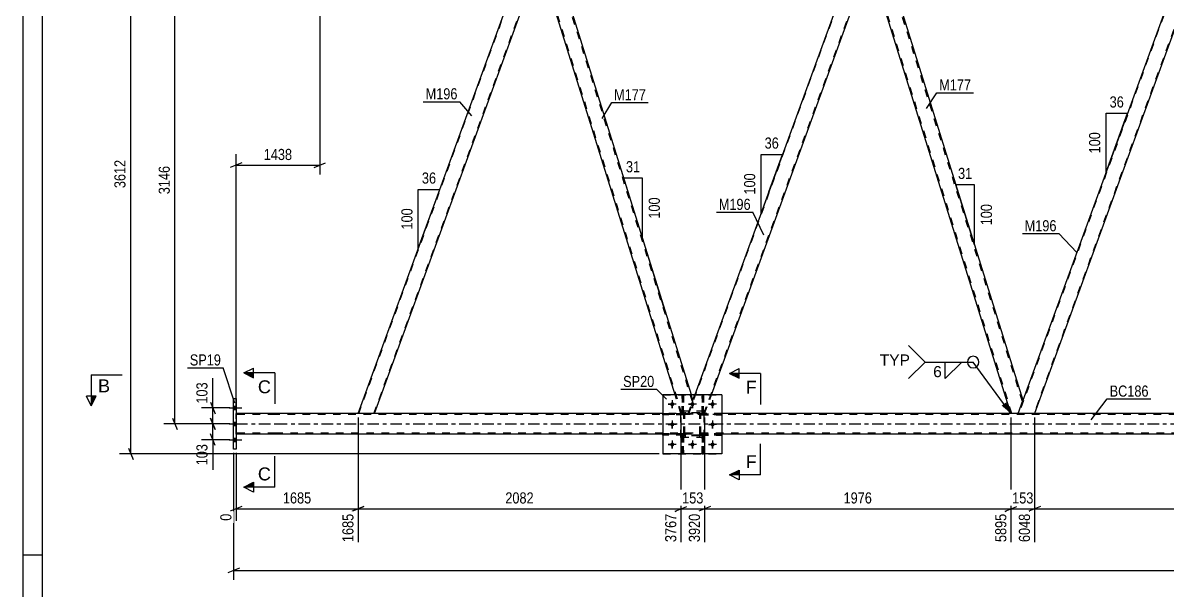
# Model space of a CAD drawing. Header units: millimetres. Extents: x 0 to 841, y 0 to 594.
# Drawn here: x 0 to 295.2, y 289 to 435.4 of the extents above; entities that cross this region are included whole.
import ezdxf

# ---------------------------------------------------------------- set-up
doc = ezdxf.new("R2010")
doc.units = ezdxf.units.MM
doc.linetypes.add('DXK_LINE_DOT2', pattern=[3.9198, 1.9599, -1.9599])
doc.linetypes.add('DXK_LINE_DOT3', pattern=[5.9187, 2.979, -0.9799, 0.9799, -0.9799])
doc.styles.add('Arial', font='ARIAL.TTF', dxfattribs={"height": 0.2})
doc.styles.add('Arial Narrow', font='ARIALN.TTF', dxfattribs={"height": 0.2})

# ---------------------------------------------------------------- blocks, each defined once
blk = doc.blocks.new('Unknown-814521776-1135')
at = {"color": 5, "linetype": 'Continuous'}
for p, q in [((0, 594), (0, 0)), ((5, 589), (5, 5)), ((5, 298), (0, 298))]:
    blk.add_line(p, q, dxfattribs=at)
blk = doc.blocks.new('Part-814521776-3716 - 3269')
at = {"color": 7, "linetype": 'DXK_LINE_DOT2'}
for p, q in [((175.72, 335.2), (169.72, 335.2)), ((169.72, 328.4), (169.72, 335.2)), ((175.72, 328.4), (175.72, 335.2)), ((175.72, 328.4), (169.72, 328.4))]:
    blk.add_line(p, q, dxfattribs=at)
blk = doc.blocks.new('Part-814521776-3617 - 3269')
at = {"color": 7, "linetype": 'DXK_LINE_DOT2'}
for p, q in [((175.28, 324.2), (175.28, 329.04)), ((175.28, 329.04), (175.6, 329.04)), ((175.28, 328.44), (175.6, 328.44)), ((175.6, 329.04), (175.6, 324.2)), ((175.6, 324.2), (175.28, 324.2))]:
    blk.add_line(p, q, dxfattribs=at)
blk = doc.blocks.new('Part-814521776-3756 - 3269')
at = {"color": 2, "linetype": 'Continuous'}
for p, q in [((86.47, 334.58), (130.59, 455.8)), ((130.59, 455.8), (134.85, 455.8)), ((90.73, 334.58), (133.32, 451.6))]:
    blk.add_line(p, q, dxfattribs=at)
at = {"color": 7, "linetype": 'DXK_LINE_DOT2'}
for p, q in [((86.64, 334.58), (130.76, 455.8)), ((90.56, 334.58), (134.68, 455.8)), ((133.32, 451.6), (134.85, 455.8)), ((90.73, 334.58), (86.47, 334.58))]:
    blk.add_line(p, q, dxfattribs=at)
blk = doc.blocks.new('Part-814521776-3605 - 3269')
at = {"color": 7, "linetype": 'DXK_LINE_DOT2'}
for p, q in [((170.52, 329.36), (165.12, 329.36)), ((165.12, 329.36), (165.12, 329.04)), ((170.52, 329.04), (165.12, 329.04)), ((169.92, 329.04), (169.92, 329.36)), ((170.52, 329.04), (170.52, 329.36))]:
    blk.add_line(p, q, dxfattribs=at)
blk = doc.blocks.new('Bolt-814521776-3509 - 3269')
at = {"color": 1, "linetype": 'Continuous'}
for p, q in [((166.48, 337), (167.18, 337)), ((167.52, 338.04), (167.52, 337.35)), ((167.52, 335.96), (167.52, 336.65)), ((168.56, 337), (167.87, 337)), ((171.68, 337), (172.38, 337)), ((172.72, 338.04), (172.72, 337.35)), ((172.72, 335.96), (172.72, 336.65)), ((173.76, 337), (173.07, 337)), ((176.88, 337), (177.58, 337)), ((177.92, 338.04), (177.92, 337.35)), ((177.92, 335.96), (177.92, 336.65)), ((178.96, 337), (178.27, 337)), ((166.48, 331.8), (167.18, 331.8)), ((167.52, 332.84), (167.52, 332.15)), ((167.52, 330.76), (167.52, 331.45)), ((168.56, 331.8), (167.87, 331.8)), ((176.88, 331.8), (177.58, 331.8)), ((177.92, 332.84), (177.92, 332.15)), ((177.92, 330.76), (177.92, 331.45)), ((178.96, 331.8), (178.27, 331.8)), ((166.48, 326.6), (167.18, 326.6)), ((167.52, 327.64), (167.52, 326.95)), ((167.52, 325.56), (167.52, 326.25)), ((168.56, 326.6), (167.87, 326.6)), ((171.68, 326.6), (172.38, 326.6)), ((172.72, 327.64), (172.72, 326.95)), ((172.72, 325.56), (172.72, 326.25)), ((173.76, 326.6), (173.07, 326.6)), ((176.88, 326.6), (177.58, 326.6)), ((177.92, 327.64), (177.92, 326.95)), ((177.92, 325.56), (177.92, 326.25)), ((178.96, 326.6), (178.27, 326.6))]:
    blk.add_line(p, q, dxfattribs=at)
blk = doc.blocks.new('Bolt-814521776-3510 - 3269')
at = {"linetype": 'Continuous'}
for points in [[(168.04, 337, -1), (167, 337, -1)], [(173.24, 337, -1), (172.2, 337, -1)], [(178.44, 337, -1), (177.4, 337, -1)], [(168.04, 331.8, -1), (167, 331.8, -1)], [(178.44, 331.8, -1), (177.4, 331.8, -1)], [(168.04, 326.6, -1), (167, 326.6, -1)], [(173.24, 326.6, -1), (172.2, 326.6, -1)], [(178.44, 326.6, -1), (177.4, 326.6, -1)]]:
    blk.add_hatch(color=1, dxfattribs=at).paths.add_polyline_path(points)
at = {"color": 1, "linetype": 'Continuous'}
for p, q in [((168.56, 337), (166.48, 337)), ((167.52, 338.04), (167.52, 335.96)), ((173.76, 337), (171.68, 337)), ((172.72, 338.04), (172.72, 335.96)), ((178.96, 337), (176.88, 337)), ((177.92, 338.04), (177.92, 335.96)), ((168.56, 331.8), (166.48, 331.8)), ((167.52, 332.84), (167.52, 330.76)), ((178.96, 331.8), (176.88, 331.8)), ((177.92, 332.84), (177.92, 330.76)), ((168.56, 326.6), (166.48, 326.6)), ((167.52, 327.64), (167.52, 325.56)), ((173.76, 326.6), (171.68, 326.6)), ((172.72, 327.64), (172.72, 325.56)), ((178.96, 326.6), (176.88, 326.6)), ((177.92, 327.64), (177.92, 325.56))]:
    blk.add_line(p, q, dxfattribs=at)
blk = doc.blocks.new('Part-814521776-3515 - 3269')
at = {"color": 7, "linetype": 'DXK_LINE_DOT2'}
for p, q in [((170.52, 329.36), (165.12, 329.36)), ((165.12, 329.04), (165.12, 329.36)), ((170.52, 329.04), (165.12, 329.04)), ((169.92, 329.04), (169.92, 329.36)), ((170.52, 329.36), (170.52, 329.04))]:
    blk.add_line(p, q, dxfattribs=at)
blk = doc.blocks.new('Part-814521776-3597 - 3269')
at = {"color": 7, "linetype": 'DXK_LINE_DOT2'}
for p, q in [((175.28, 334.56), (175.28, 339.4)), ((175.28, 339.4), (175.6, 339.4)), ((175.6, 339.4), (175.6, 334.56)), ((175.28, 335.16), (175.6, 335.16)), ((175.6, 334.56), (175.28, 334.56))]:
    blk.add_line(p, q, dxfattribs=at)
blk = doc.blocks.new('Part-814521776-3516 - 3269')
at = {"color": 7, "linetype": 'DXK_LINE_DOT2'}
for p, q in [((170.52, 334.56), (165.12, 334.56)), ((165.12, 334.24), (165.12, 334.56)), ((170.52, 334.24), (165.12, 334.24)), ((169.92, 334.24), (169.92, 334.56)), ((170.52, 334.56), (170.52, 334.24))]:
    blk.add_line(p, q, dxfattribs=at)
blk = doc.blocks.new('Part-814521776-3517 - 3269')
at = {"color": 7, "linetype": 'DXK_LINE_DOT2'}
for p, q in [((174.92, 329.04), (174.92, 329.36)), ((174.92, 329.36), (180.32, 329.36)), ((180.32, 329.04), (174.92, 329.04)), ((175.52, 329.04), (175.52, 329.36)), ((180.32, 329.36), (180.32, 329.04))]:
    blk.add_line(p, q, dxfattribs=at)
blk = doc.blocks.new('Part-814521776-3707 - 3269')
at = {"color": 7, "linetype": 'DXK_LINE_DOT2'}
for p, q in [((175.6, 329.04), (175.28, 329.04)), ((175.28, 329.04), (175.28, 324.2)), ((175.28, 328.44), (175.6, 328.44)), ((175.6, 324.2), (175.6, 329.04)), ((175.28, 324.2), (175.6, 324.2))]:
    blk.add_line(p, q, dxfattribs=at)
blk = doc.blocks.new('Part-814521776-3528 - 3269')
at = {"color": 7, "linetype": 'DXK_LINE_DOT2'}
for p, q in [((174.92, 334.24), (174.92, 334.56)), ((174.92, 334.56), (180.32, 334.56)), ((180.32, 334.24), (174.92, 334.24)), ((175.52, 334.24), (175.52, 334.56)), ((180.32, 334.56), (180.32, 334.24))]:
    blk.add_line(p, q, dxfattribs=at)
blk = doc.blocks.new('Part-814521776-3529 - 3269')
at = {"color": 7, "linetype": 'DXK_LINE_DOT2'}
for p, q in [((175.72, 335.2), (169.72, 335.2)), ((169.72, 328.4), (169.72, 335.2)), ((175.72, 328.4), (175.72, 335.2)), ((175.72, 328.4), (169.72, 328.4))]:
    blk.add_line(p, q, dxfattribs=at)
blk = doc.blocks.new('Part-814521776-3530 - 3269')
at = {"color": 7, "linetype": 'DXK_LINE_DOT2'}
for p, q in [((170.52, 334.32), (170.56, 334.5)), ((170.56, 334.5), (170.52, 334.32)), ((170.52, 329.28), (170.52, 334.32)), ((170.76, 334.32), (170.78, 334.41)), ((170.76, 329.28), (170.76, 334.32)), ((170.78, 334.41), (170.83, 334.49)), ((170.82, 334.76), (171, 334.8)), ((171, 334.8), (170.82, 334.76)), ((170.83, 334.49), (170.91, 334.54)), ((170.91, 334.54), (171, 334.56)), ((174.44, 334.8), (171, 334.8)), ((171, 334.56), (174.44, 334.56)), ((174.44, 334.8), (174.63, 334.76)), ((174.63, 334.76), (174.44, 334.8)), ((174.44, 334.56), (174.54, 334.54)), ((174.54, 334.54), (174.61, 334.49)), ((174.61, 334.49), (174.67, 334.41)), ((174.67, 334.41), (174.68, 334.32)), ((174.68, 329.28), (174.68, 334.32)), ((174.89, 334.5), (174.92, 334.32)), ((174.92, 334.32), (174.89, 334.5)), ((174.92, 329.28), (174.92, 334.32)), ((170.56, 329.1), (170.52, 329.28)), ((170.52, 329.28), (170.56, 329.1)), ((170.78, 329.19), (170.76, 329.28)), ((170.83, 329.11), (170.78, 329.19)), ((171, 328.8), (170.82, 328.84)), ((170.82, 328.84), (171, 328.8)), ((170.91, 329.06), (170.83, 329.11)), ((171, 329.04), (170.91, 329.06)), ((174.44, 329.04), (171, 329.04)), ((174.44, 328.8), (171, 328.8)), ((174.54, 329.06), (174.44, 329.04)), ((174.63, 328.84), (174.44, 328.8)), ((174.44, 328.8), (174.63, 328.84)), ((174.61, 329.11), (174.54, 329.06)), ((174.67, 329.19), (174.61, 329.11)), ((174.68, 329.28), (174.67, 329.19)), ((174.92, 329.28), (174.89, 329.1)), ((174.89, 329.1), (174.92, 329.28))]:
    blk.add_line(p, q, dxfattribs=at)
at = {"color": 7, "linetype": 'DXK_LINE_DOT3'}
blk.add_line((172.72, 331.8), (172.72, 331.8), dxfattribs=at)
at = {"color": 7, "linetype": 'DXK_LINE_DOT2'}
for centre, start, end in [((171, 334.32), 112.5, 157.5), ((171, 334.32), 112.5, 157.5), ((174.44, 334.32), 22.5, 67.5), ((174.44, 334.32), 22.5, 67.5), ((171, 329.28), 202.5, 247.5), ((171, 329.28), 202.5, 247.5), ((174.44, 329.28), 292.5, 337.5), ((174.44, 329.28), 292.5, 337.5)]:
    blk.add_arc(centre, 0.48, start, end, dxfattribs=at)
blk = doc.blocks.new('Part-814521776-3547 - 3269')
at = {"color": 2, "linetype": 'Continuous'}
for p, q in [((54.35, 338.44), (54.99, 338.44)), ((54.35, 325.44), (54.35, 338.44)), ((54.99, 338.44), (54.99, 325.44)), ((54.99, 325.44), (54.35, 325.44))]:
    blk.add_line(p, q, dxfattribs=at)
blk = doc.blocks.new('Part-814521776-3611 - 3269')
at = {"color": 7, "linetype": 'DXK_LINE_DOT2'}
for p, q in [((180.32, 329.36), (174.92, 329.36)), ((174.92, 329.36), (174.92, 329.04)), ((174.92, 329.04), (180.32, 329.04)), ((175.52, 329.04), (175.52, 329.36)), ((180.32, 329.04), (180.32, 329.36))]:
    blk.add_line(p, q, dxfattribs=at)
blk = doc.blocks.new('Bolt-814521776-3579 - 3269')
at = {"linetype": 'Continuous'}
for points in [[(54.99, 335.6), (54.99, 336.48), (54.35, 336.48), (54.35, 335.6)], [(54.99, 335.6), (54.99, 336.48), (54.35, 336.48), (54.35, 335.6)], [(54.99, 335.6), (54.99, 336.48), (54.35, 336.48), (54.35, 335.6)], [(54.99, 331.5), (54.99, 332.38), (54.35, 332.38), (54.35, 331.5)], [(54.99, 331.5), (54.99, 332.38), (54.35, 332.38), (54.35, 331.5)], [(54.99, 327.4), (54.99, 328.28), (54.35, 328.28), (54.35, 327.4)], [(54.99, 327.4), (54.99, 328.28), (54.35, 328.28), (54.35, 327.4)], [(54.99, 327.4), (54.99, 328.28), (54.35, 328.28), (54.35, 327.4)]]:
    blk.add_hatch(color=1, dxfattribs=at).paths.add_polyline_path(points)
at = {"color": 1, "linetype": 'Continuous'}
for p, q in [((53.19, 336.04), (56.51, 336.04)), ((53.19, 336.04), (56.51, 336.04)), ((53.19, 336.04), (56.51, 336.04)), ((54.35, 336.48), (54.99, 336.48)), ((54.35, 336.48), (54.99, 336.48)), ((54.35, 336.48), (54.99, 336.48)), ((54.35, 335.6), (54.99, 335.6)), ((54.35, 335.6), (54.99, 335.6)), ((54.35, 335.6), (54.99, 335.6)), ((53.19, 331.94), (56.51, 331.94)), ((53.19, 331.94), (56.51, 331.94)), ((54.35, 332.38), (54.99, 332.38)), ((54.35, 332.38), (54.99, 332.38)), ((54.35, 331.5), (54.99, 331.5)), ((54.35, 331.5), (54.99, 331.5)), ((53.19, 327.84), (56.51, 327.84)), ((53.19, 327.84), (56.51, 327.84)), ((53.19, 327.84), (56.51, 327.84)), ((54.35, 328.28), (54.99, 328.28)), ((54.35, 328.28), (54.99, 328.28)), ((54.35, 328.28), (54.99, 328.28)), ((54.35, 327.4), (54.99, 327.4)), ((54.35, 327.4), (54.99, 327.4)), ((54.35, 327.4), (54.99, 327.4))]:
    blk.add_line(p, q, dxfattribs=at)
blk = doc.blocks.new('Part-814521776-3594 - 3269')
at = {"color": 7, "linetype": 'DXK_LINE_DOT2'}
for p, q in [((171.78, 334.58), (215.9, 455.8)), ((175.69, 334.58), (219.81, 455.8)), ((218.46, 451.6), (219.98, 455.8)), ((171.61, 334.58), (173.36, 339.4)), ((175.86, 334.58), (177.62, 339.4)), ((175.86, 334.58), (171.61, 334.58))]:
    blk.add_line(p, q, dxfattribs=at)
at = {"color": 2, "linetype": 'Continuous'}
for p, q in [((215.73, 455.8), (173.36, 339.4)), ((219.98, 455.8), (215.73, 455.8)), ((177.62, 339.4), (218.46, 451.6))]:
    blk.add_line(p, q, dxfattribs=at)
blk = doc.blocks.new('Part-814521776-3602 - 3269')
at = {"color": 2, "linetype": 'Continuous'}
for p, q in [((180.32, 339.4), (165.12, 339.4)), ((165.12, 339.4), (165.12, 324.2)), ((180.32, 339.4), (180.32, 324.2)), ((180.32, 324.2), (165.12, 324.2))]:
    blk.add_line(p, q, dxfattribs=at)
blk = doc.blocks.new('Part-814521776-3608 - 3269')
at = {"color": 7, "linetype": 'DXK_LINE_DOT2'}
for p, q in [((170.52, 334.56), (165.12, 334.56)), ((165.12, 334.56), (165.12, 334.24)), ((170.52, 334.24), (165.12, 334.24)), ((169.92, 334.24), (169.92, 334.56)), ((170.52, 334.24), (170.52, 334.56))]:
    blk.add_line(p, q, dxfattribs=at)
blk = doc.blocks.new('Part-814521776-3614 - 3269')
at = {"color": 7, "linetype": 'DXK_LINE_DOT2'}
for p, q in [((170.08, 324.2), (170.08, 329.04)), ((170.08, 329.04), (170.4, 329.04)), ((170.08, 328.44), (170.4, 328.44)), ((170.4, 329.04), (170.4, 324.2)), ((170.4, 324.2), (170.08, 324.2))]:
    blk.add_line(p, q, dxfattribs=at)
blk = doc.blocks.new('Part-814521776-3620 - 3269')
at = {"color": 7, "linetype": 'DXK_LINE_DOT2'}
for p, q in [((170.08, 334.56), (170.08, 339.4)), ((170.08, 339.4), (170.4, 339.4)), ((170.4, 339.4), (170.4, 334.56)), ((170.08, 335.16), (170.4, 335.16)), ((170.4, 334.56), (170.08, 334.56))]:
    blk.add_line(p, q, dxfattribs=at)
blk = doc.blocks.new('Part-814521776-3624 - 3269')
at = {"color": 2, "linetype": 'Continuous'}
blk.add_line((170.4, 339.4), (170.08, 339.4), dxfattribs=at)
at = {"color": 7, "linetype": 'DXK_LINE_DOT2'}
for p, q in [((170.08, 339.4), (170.08, 334.56)), ((170.4, 334.56), (170.4, 339.4)), ((170.08, 335.16), (170.4, 335.16)), ((170.08, 334.56), (170.4, 334.56))]:
    blk.add_line(p, q, dxfattribs=at)
blk = doc.blocks.new('Part-814521776-3625 - 3269')
at = {"color": 2, "linetype": 'Continuous'}
blk.add_line((175.6, 339.4), (175.28, 339.4), dxfattribs=at)
at = {"color": 7, "linetype": 'DXK_LINE_DOT2'}
for p, q in [((175.28, 339.4), (175.28, 334.56)), ((175.6, 334.56), (175.6, 339.4)), ((175.28, 335.16), (175.6, 335.16)), ((175.28, 334.56), (175.6, 334.56))]:
    blk.add_line(p, q, dxfattribs=at)
blk = doc.blocks.new('Part-814521776-3646 - 3269')
at = {"color": 7, "linetype": 'DXK_LINE_DOT2'}
for p, q in [((180.32, 334.56), (174.92, 334.56)), ((174.92, 334.56), (174.92, 334.24)), ((174.92, 334.24), (180.32, 334.24)), ((175.52, 334.24), (175.52, 334.56)), ((180.32, 334.24), (180.32, 334.56))]:
    blk.add_line(p, q, dxfattribs=at)
blk = doc.blocks.new('Part-814521776-3685 - 3269')
at = {"color": 7, "linetype": 'DXK_LINE_DOT2'}
for p, q in [((301.03, 455.8), (256.91, 334.58)), ((304.95, 455.8), (260.83, 334.58)), ((305.12, 455.8), (303.59, 451.6)), ((257.99, 338), (256.74, 334.58)), ((261, 334.58), (256.74, 334.58))]:
    blk.add_line(p, q, dxfattribs=at)
at = {"color": 2, "linetype": 'Continuous'}
for p, q in [((300.86, 455.8), (257.99, 338)), ((305.12, 455.8), (300.86, 455.8)), ((303.59, 451.6), (261, 334.58))]:
    blk.add_line(p, q, dxfattribs=at)
blk = doc.blocks.new('Part-814521776-3690 - 3269')
at = {"color": 2, "linetype": 'Continuous'}
for p, q in [((219.98, 455.8), (218.46, 451.6)), ((221.3, 455.8), (219.98, 455.8)), ((221.3, 455.8), (258, 338.05)), ((254.9, 334.58), (218.44, 451.55)), ((256.74, 334.58), (257.98, 337.99)), ((257.98, 337.99), (257.99, 338))]:
    blk.add_line(p, q, dxfattribs=at)
at = {"color": 7, "linetype": 'DXK_LINE_DOT2'}
for p, q in [((257.87, 337.68), (221.05, 455.8)), ((255.15, 334.58), (218.57, 451.92)), ((218.46, 451.6), (218.44, 451.55)), ((257.99, 338), (258, 338.05)), ((256.74, 334.58), (254.9, 334.58))]:
    blk.add_line(p, q, dxfattribs=at)
blk = doc.blocks.new('Part-814521776-3696 - 3269')
at = {"color": 7, "linetype": 'DXK_LINE_DOT2'}
for p, q in [((165.12, 339.4), (180.32, 339.4)), ((165.12, 339.4), (165.12, 324.2)), ((180.32, 339.4), (180.32, 324.2)), ((165.12, 324.2), (180.32, 324.2))]:
    blk.add_line(p, q, dxfattribs=at)
blk = doc.blocks.new('Part-814521776-3706 - 3269')
at = {"color": 7, "linetype": 'DXK_LINE_DOT2'}
for p, q in [((170.4, 329.04), (170.08, 329.04)), ((170.08, 329.04), (170.08, 324.2)), ((170.08, 328.44), (170.4, 328.44)), ((170.4, 324.2), (170.4, 329.04)), ((170.08, 324.2), (170.4, 324.2))]:
    blk.add_line(p, q, dxfattribs=at)
blk = doc.blocks.new('Part-814521776-3715 - 3269')
at = {"color": 7, "linetype": 'DXK_LINE_DOT2'}
for p, q in [((170.52, 334.32), (170.56, 334.5)), ((170.56, 334.5), (170.52, 334.32)), ((170.52, 329.28), (170.52, 334.32)), ((170.76, 334.32), (170.78, 334.41)), ((170.76, 329.28), (170.76, 334.32)), ((170.78, 334.41), (170.83, 334.49)), ((170.82, 334.76), (171, 334.8)), ((171, 334.8), (170.82, 334.76)), ((170.83, 334.49), (170.91, 334.54)), ((170.91, 334.54), (171, 334.56)), ((174.44, 334.8), (171, 334.8)), ((171, 334.56), (174.44, 334.56)), ((174.44, 334.8), (174.63, 334.76)), ((174.63, 334.76), (174.44, 334.8)), ((174.44, 334.56), (174.54, 334.54)), ((174.54, 334.54), (174.61, 334.49)), ((174.61, 334.49), (174.67, 334.41)), ((174.67, 334.41), (174.68, 334.32)), ((174.68, 329.28), (174.68, 334.32)), ((174.89, 334.5), (174.92, 334.32)), ((174.92, 334.32), (174.89, 334.5)), ((174.92, 329.28), (174.92, 334.32)), ((170.56, 329.1), (170.52, 329.28)), ((170.52, 329.28), (170.56, 329.1)), ((170.78, 329.19), (170.76, 329.28)), ((170.83, 329.11), (170.78, 329.19)), ((171, 328.8), (170.82, 328.84)), ((170.82, 328.84), (171, 328.8)), ((170.91, 329.06), (170.83, 329.11)), ((171, 329.04), (170.91, 329.06)), ((174.44, 329.04), (171, 329.04)), ((174.44, 328.8), (171, 328.8)), ((174.54, 329.06), (174.44, 329.04)), ((174.63, 328.84), (174.44, 328.8)), ((174.44, 328.8), (174.63, 328.84)), ((174.61, 329.11), (174.54, 329.06)), ((174.67, 329.19), (174.61, 329.11)), ((174.68, 329.28), (174.67, 329.19)), ((174.92, 329.28), (174.89, 329.1)), ((174.89, 329.1), (174.92, 329.28))]:
    blk.add_line(p, q, dxfattribs=at)
at = {"color": 7, "linetype": 'DXK_LINE_DOT3'}
blk.add_line((172.72, 331.8), (172.72, 331.8), dxfattribs=at)
at = {"color": 7, "linetype": 'DXK_LINE_DOT2'}
for centre, start, end in [((171, 334.32), 112.5, 157.5), ((171, 334.32), 112.5, 157.5), ((174.44, 334.32), 22.5, 67.5), ((174.44, 334.32), 22.5, 67.5), ((171, 329.28), 202.5, 247.5), ((171, 329.28), 202.5, 247.5), ((174.44, 329.28), 292.5, 337.5), ((174.44, 329.28), 292.5, 337.5)]:
    blk.add_arc(centre, 0.48, start, end, dxfattribs=at)
blk = doc.blocks.new('Part-814521776-3747 - 3269')
at = {"color": 2, "linetype": 'Continuous'}
for p, q in [((65.11, 334.58), (54.99, 334.58)), ((165.12, 334.58), (65.21, 334.58)), ((335.39, 334.58), (180.32, 334.58)), ((65.11, 329.3), (54.99, 329.3)), ((165.12, 329.3), (65.21, 329.3)), ((335.39, 329.3), (180.32, 329.3))]:
    blk.add_line(p, q, dxfattribs=at)
at = {"color": 7, "linetype": 'DXK_LINE_DOT2'}
for p, q in [((54.99, 329.3), (54.99, 334.58)), ((65.11, 334.34), (54.99, 334.34)), ((740.5, 334.34), (65.21, 334.34)), ((180.32, 334.58), (165.12, 334.58)), ((65.11, 329.54), (54.99, 329.54)), ((741.25, 329.54), (65.21, 329.54)), ((180.32, 329.3), (165.12, 329.3))]:
    blk.add_line(p, q, dxfattribs=at)
at = {"color": 7, "linetype": 'DXK_LINE_DOT3'}
for p, q in [((54.99, 331.94), (65.11, 331.94)), ((65.21, 331.94), (740.88, 331.94))]:
    blk.add_line(p, q, dxfattribs=at)
blk = doc.blocks.new('Part-814521776-3761 - 3269')
at = {"color": 2, "linetype": 'Continuous'}
for p, q in [((134.85, 455.8), (133.32, 451.6)), ((136.17, 455.8), (134.85, 455.8)), ((172.45, 339.4), (136.17, 455.8)), ((168.26, 339.4), (133.3, 451.55))]:
    blk.add_line(p, q, dxfattribs=at)
at = {"color": 7, "linetype": 'DXK_LINE_DOT2'}
for p, q in [((172.74, 337.68), (135.92, 455.8)), ((170.01, 334.58), (133.44, 451.92)), ((133.32, 451.6), (133.3, 451.55)), ((169.76, 334.58), (168.26, 339.4)), ((171.61, 334.58), (172.87, 338.05)), ((172.87, 338.05), (172.45, 339.4)), ((169.76, 334.58), (171.61, 334.58))]:
    blk.add_line(p, q, dxfattribs=at)
blk = doc.blocks.new('AngleDimension-814521776-4574 - 3269')
at = {"color": 7, "linetype": 'Continuous'}
for p, q in [((159.82, 395.38), (155, 395.38)), ((159.82, 379.92), (155, 395.38)), ((159.82, 379.92), (159.82, 395.38)), ((165.99, 360.12), (159.82, 379.92))]:
    blk.add_line(p, q, dxfattribs=at)
at = {"color": 0}
for points in [[(159.84, 396.28), (159.84, 400.48), (154.98, 400.48), (154.98, 396.28)], [(164.92, 390.99), (160.72, 390.99), (160.72, 384.31), (164.92, 384.31)]]:
    blk.add_wipeout(points, dxfattribs=at)
at = {"color": 3, "style": 'Arial Narrow'}
blk.add_text('31', height=2.863, dxfattribs=at).set_placement((155.58, 396.88))
blk.add_text('100', height=2.863, rotation=90.0002, dxfattribs=at).set_placement((164.32, 384.91))
blk = doc.blocks.new('AngleDimension-814521776-3923 - 3269')
at = {"color": 7, "linetype": 'Continuous'}
for p, q in [((190.42, 401.49), (195.96, 401.49)), ((190.42, 386.26), (195.96, 401.49)), ((190.42, 386.26), (190.42, 401.49)), ((192.44, 391.81), (195.96, 401.49))]:
    blk.add_line(p, q, dxfattribs=at)
at = {"color": 0}
for points in [[(195.62, 402.39), (195.62, 406.59), (190.76, 406.59), (190.76, 402.39)], [(189.52, 397.22), (185.32, 397.22), (185.32, 390.53), (189.52, 390.53)]]:
    blk.add_wipeout(points, dxfattribs=at)
at = {"color": 3, "style": 'Arial Narrow'}
blk.add_text('36', height=2.863, dxfattribs=at).set_placement((191.36, 402.99))
blk.add_text('100', height=2.863, rotation=90.0002, dxfattribs=at).set_placement((188.92, 391.13))
blk = doc.blocks.new('StraightDimension-814521776-4207 - 3269')
at = {"color": 7, "linetype": 'Continuous'}
for p, q in [((53.35, 331.94), (46.12, 331.94)), ((48.37, 333.44), (49.57, 330.44)), ((48.97, 327.84), (48.97, 331.94)), ((53.35, 327.84), (46.12, 327.84)), ((49.57, 326.34), (48.37, 329.34))]:
    blk.add_line(p, q, dxfattribs=at)
at = {"color": 0}
blk.add_wipeout([(48.22, 327.31), (44.02, 327.31), (44.02, 320.63), (48.22, 320.63)], dxfattribs=at)
at = {"color": 7, "linetype": 'Continuous'}
blk.add_line((48.97, 327.84), (48.97, 320.1), dxfattribs=at)
blk.add_line((48.97, 327.84), (48.97, 320.1), dxfattribs=at)
at = {"color": 3, "style": 'Arial Narrow'}
blk.add_text('103', height=2.863, rotation=90.0002, dxfattribs=at).set_placement((47.62, 321.23))
blk = doc.blocks.new('StraightDimension-814521776-4271 - 3269')
at = {"color": 7, "linetype": 'Continuous'}
for p, q in [((74.97, 457.8), (36.39, 457.8)), ((39.84, 456.3), (38.64, 459.3)), ((39.24, 331.94), (39.24, 457.8)), ((53.35, 331.94), (36.39, 331.94)), ((38.64, 333.44), (39.84, 330.44))]:
    blk.add_line(p, q, dxfattribs=at)
at = {"color": 0}
blk.add_wipeout([(38.49, 399.12), (34.29, 399.12), (34.29, 390.61), (38.49, 390.61)], dxfattribs=at)
at = {"color": 3, "style": 'Arial Narrow'}
blk.add_text('3146', height=2.863, rotation=90.0002, dxfattribs=at).set_placement((37.89, 391.21))
blk = doc.blocks.new('StraightDimension-814521776-4563 - 3269')
at = {"color": 7, "linetype": 'Continuous'}
for p, q in [((54.35, 324.44), (54.35, 291.66)), ((55.85, 294.66), (52.85, 293.46)), ((54.35, 294.06), (793.65, 294.06))]:
    blk.add_line(p, q, dxfattribs=at)
blk = doc.blocks.new('StraightDimension-814521776-4312 - 3269')
at = {"color": 7, "linetype": 'Continuous'}
for p, q in [((175.86, 333.58), (175.86, 301.42)), ((254.9, 333.58), (254.9, 301.42)), ((177.36, 310.63), (174.36, 309.43)), ((175.86, 310.03), (254.9, 310.03)), ((253.4, 309.43), (256.4, 310.63))]:
    blk.add_line(p, q, dxfattribs=at)
at = {"color": 0}
blk.add_wipeout([(219.64, 310.78), (219.64, 314.98), (211.12, 314.98), (211.12, 310.78)], dxfattribs=at)
at = {"color": 0, "linetype": 'Continuous'}
blk.add_wipeout([(254.3, 309.33), (250.1, 309.33), (250.1, 300.82), (254.3, 300.82)], dxfattribs=at)
at = {"color": 3, "style": 'Arial Narrow'}
blk.add_text('1976', height=2.863, dxfattribs=at).set_placement((211.72, 311.38))
at = {"color": 3, "linetype": 'Continuous', "style": 'Arial Narrow'}
blk.add_text('5895', height=2.863, rotation=90.0002, dxfattribs=at).set_placement((253.7, 301.42))
blk = doc.blocks.new('AngleDimension-814521776-3895 - 3269')
at = {"color": 7, "linetype": 'Continuous'}
for p, q in [((279.42, 412.1), (284.96, 412.1)), ((279.42, 396.88), (284.96, 412.1)), ((279.42, 396.88), (279.42, 412.1)), ((283.69, 408.61), (284.96, 412.1))]:
    blk.add_line(p, q, dxfattribs=at)
at = {"color": 0}
for points in [[(284.62, 413), (284.62, 417.2), (279.76, 417.2), (279.76, 413)], [(278.52, 407.83), (274.32, 407.83), (274.32, 401.15), (278.52, 401.15)]]:
    blk.add_wipeout(points, dxfattribs=at)
at = {"color": 3, "style": 'Arial Narrow'}
blk.add_text('36', height=2.863, dxfattribs=at).set_placement((280.36, 413.6))
blk.add_text('100', height=2.863, rotation=90.0002, dxfattribs=at).set_placement((277.92, 401.75))
blk = doc.blocks.new('AngleDimension-814521776-3909 - 3269')
at = {"color": 7, "linetype": 'Continuous'}
for p, q in [((243.82, 383.54), (240.67, 393.66)), ((245.49, 393.66), (240.67, 393.66)), ((245.49, 378.19), (240.67, 393.66)), ((245.49, 378.19), (245.49, 393.66))]:
    blk.add_line(p, q, dxfattribs=at)
at = {"color": 0}
for points in [[(245.51, 394.56), (245.51, 398.76), (240.65, 398.76), (240.65, 394.56)], [(250.59, 389.27), (246.39, 389.27), (246.39, 382.59), (250.59, 382.59)]]:
    blk.add_wipeout(points, dxfattribs=at)
at = {"color": 3, "style": 'Arial Narrow'}
blk.add_text('31', height=2.863, dxfattribs=at).set_placement((241.25, 395.16))
blk.add_text('100', height=2.863, rotation=90.0002, dxfattribs=at).set_placement((249.99, 383.19))
blk = doc.blocks.new('AngleDimension-814521776-3937 - 3269')
at = {"color": 7, "linetype": 'Continuous'}
for p, q in [((102, 392.46), (107.54, 392.46)), ((102, 377.23), (107.54, 392.46)), ((102, 377.23), (102, 392.46)), ((104.87, 385.12), (107.54, 392.46))]:
    blk.add_line(p, q, dxfattribs=at)
at = {"color": 0}
for points in [[(107.2, 393.36), (107.2, 397.56), (102.34, 397.56), (102.34, 393.36)], [(101.1, 388.19), (96.9, 388.19), (96.9, 381.5), (101.1, 381.5)]]:
    blk.add_wipeout(points, dxfattribs=at)
at = {"color": 3, "style": 'Arial Narrow'}
blk.add_text('36', height=2.863, dxfattribs=at).set_placement((102.94, 393.96))
blk.add_text('100', height=2.863, rotation=90.0002, dxfattribs=at).set_placement((100.5, 382.1))
blk = doc.blocks.new('StraightDimension-814521776-4146 - 3269')
at = {"color": 7, "linetype": 'Continuous'}
for p, q in [((28.41, 467.16), (27.21, 470.16)), ((77.97, 468.66), (24.96, 468.66)), ((27.81, 324.2), (27.81, 468.66)), ((27.21, 325.7), (28.41, 322.7)), ((164.12, 324.2), (24.96, 324.2))]:
    blk.add_line(p, q, dxfattribs=at)
at = {"color": 0}
blk.add_wipeout([(27.06, 400.69), (22.86, 400.69), (22.86, 392.18), (27.06, 392.18)], dxfattribs=at)
at = {"color": 3, "style": 'Arial Narrow'}
blk.add_text('3612', height=2.863, rotation=90.0002, dxfattribs=at).set_placement((26.46, 392.78))
blk = doc.blocks.new('StraightDimension-814521776-4217 - 3269')
at = {"color": 7, "linetype": 'Continuous'}
for p, q in [((48.37, 337.54), (49.57, 334.54)), ((53.35, 336.04), (46.12, 336.04)), ((48.97, 331.94), (48.97, 336.04)), ((53.35, 331.94), (46.12, 331.94)), ((49.57, 330.44), (48.37, 333.44))]:
    blk.add_line(p, q, dxfattribs=at)
at = {"color": 0}
blk.add_wipeout([(48.22, 343.25), (44.02, 343.25), (44.02, 336.56), (48.22, 336.56)], dxfattribs=at)
at = {"color": 7, "linetype": 'Continuous'}
blk.add_line((48.97, 336.04), (48.97, 343.77), dxfattribs=at)
blk.add_line((48.97, 336.04), (48.97, 343.77), dxfattribs=at)
at = {"color": 3, "style": 'Arial Narrow'}
blk.add_text('103', height=2.863, rotation=90.0002, dxfattribs=at).set_placement((47.62, 337.16))
blk = doc.blocks.new('StraightDimension-814521776-4260 - 3269')
at = {"color": 7, "linetype": 'Continuous'}
for p, q in [((76.61, 454.8), (76.61, 396.29)), ((54.99, 335.58), (54.99, 401.54)), ((56.49, 399.29), (53.49, 398.09)), ((54.99, 398.69), (76.61, 398.69)), ((75.11, 398.09), (78.11, 399.29))]:
    blk.add_line(p, q, dxfattribs=at)
at = {"color": 0}
blk.add_wipeout([(70.06, 399.44), (70.06, 403.64), (61.54, 403.64), (61.54, 399.44)], dxfattribs=at)
at = {"color": 3, "style": 'Arial Narrow'}
blk.add_text('1438', height=2.863, dxfattribs=at).set_placement((62.14, 400.04))
blk = doc.blocks.new('StraightDimension-814521776-4276 - 3269')
at = {"color": 7, "linetype": 'Continuous'}
for p, q in [((86.47, 333.58), (86.47, 301.42)), ((169.76, 333.58), (169.76, 301.42)), ((87.97, 310.63), (84.97, 309.43)), ((86.47, 310.03), (169.76, 310.03)), ((168.26, 309.43), (171.26, 310.63))]:
    blk.add_line(p, q, dxfattribs=at)
at = {"color": 0}
blk.add_wipeout([(132.37, 310.78), (132.37, 314.98), (123.86, 314.98), (123.86, 310.78)], dxfattribs=at)
at = {"color": 0, "linetype": 'Continuous'}
blk.add_wipeout([(169.16, 309.33), (164.96, 309.33), (164.96, 300.82), (169.16, 300.82)], dxfattribs=at)
at = {"color": 3, "style": 'Arial Narrow'}
blk.add_text('2082', height=2.863, dxfattribs=at).set_placement((124.46, 311.38))
at = {"color": 3, "linetype": 'Continuous', "style": 'Arial Narrow'}
blk.add_text('3767', height=2.863, rotation=90.0002, dxfattribs=at).set_placement((168.56, 301.42))
blk = doc.blocks.new('StraightDimension-814521776-4293 - 3269')
at = {"color": 7, "linetype": 'Continuous'}
for p, q in [((169.76, 333.58), (169.76, 301.42)), ((175.86, 333.58), (175.86, 301.42)), ((168.26, 309.43), (171.26, 310.63)), ((169.76, 310.03), (175.86, 310.03)), ((177.36, 310.63), (174.36, 309.43))]:
    blk.add_line(p, q, dxfattribs=at)
at = {"color": 0}
blk.add_wipeout([(176.16, 310.78), (176.16, 314.98), (169.47, 314.98), (169.47, 310.78)], dxfattribs=at)
at = {"color": 3, "style": 'Arial Narrow'}
blk.add_text('153', height=2.863, dxfattribs=at).set_placement((170.07, 311.38))
at = {"color": 0, "linetype": 'Continuous'}
blk.add_wipeout([(175.26, 309.33), (171.06, 309.33), (171.06, 300.82), (175.26, 300.82)], dxfattribs=at)
at = {"color": 3, "linetype": 'Continuous', "style": 'Arial Narrow'}
blk.add_text('3920', height=2.863, rotation=90.0002, dxfattribs=at).set_placement((174.66, 301.42))
blk = doc.blocks.new('StraightDimension-814521776-4331 - 3269')
at = {"color": 7, "linetype": 'Continuous'}
for p, q in [((254.9, 333.58), (254.9, 301.42)), ((261, 333.58), (261, 301.42)), ((253.4, 309.43), (256.4, 310.63)), ((254.9, 310.03), (261, 310.03)), ((262.5, 310.63), (259.5, 309.43))]:
    blk.add_line(p, q, dxfattribs=at)
at = {"color": 0}
blk.add_wipeout([(261.29, 310.78), (261.29, 314.98), (254.61, 314.98), (254.61, 310.78)], dxfattribs=at)
at = {"color": 3, "style": 'Arial Narrow'}
blk.add_text('153', height=2.863, dxfattribs=at).set_placement((255.21, 311.38))
at = {"color": 0, "linetype": 'Continuous'}
blk.add_wipeout([(260.4, 309.33), (256.2, 309.33), (256.2, 300.82), (260.4, 300.82)], dxfattribs=at)
at = {"color": 3, "linetype": 'Continuous', "style": 'Arial Narrow'}
blk.add_text('6048', height=2.863, rotation=90.0002, dxfattribs=at).set_placement((259.8, 301.42))
blk = doc.blocks.new('StraightDimension-814521776-4350 - 3269')
at = {"color": 7, "linetype": 'Continuous'}
for p, q in [((261, 333.58), (261, 301.42)), ((340.03, 333.58), (340.03, 301.42)), ((262.5, 310.63), (259.5, 309.43)), ((261, 310.03), (340.03, 310.03)), ((338.53, 309.43), (341.53, 310.63))]:
    blk.add_line(p, q, dxfattribs=at)
at = {"color": 0}
blk.add_wipeout([(304.77, 310.78), (304.77, 314.98), (296.26, 314.98), (296.26, 310.78)], dxfattribs=at)
at = {"color": 0, "linetype": 'Continuous'}
blk.add_wipeout([(339.43, 309.33), (335.23, 309.33), (335.23, 300.82), (339.43, 300.82)], dxfattribs=at)
at = {"color": 3, "style": 'Arial Narrow'}
blk.add_text('1976', height=2.863, dxfattribs=at).set_placement((296.86, 311.38))
at = {"color": 3, "linetype": 'Continuous', "style": 'Arial Narrow'}
blk.add_text('8024', height=2.863, rotation=90.0002, dxfattribs=at).set_placement((338.83, 301.42))
blk = doc.blocks.new('StraightDimension-814521776-4552 - 3269')
at = {"color": 7, "linetype": 'Continuous'}
for p, q in [((86.47, 333.58), (86.47, 301.42)), ((54.99, 324.44), (54.99, 306.91)), ((56.49, 310.63), (53.49, 309.43)), ((54.99, 310.03), (86.47, 310.03)), ((84.97, 309.43), (87.97, 310.63))]:
    blk.add_line(p, q, dxfattribs=at)
at = {"color": 0}
blk.add_wipeout([(74.99, 310.78), (74.99, 314.98), (66.48, 314.98), (66.48, 310.78)], dxfattribs=at)
at = {"color": 0, "linetype": 'Continuous'}
for points in [[(54.39, 309.33), (50.19, 309.33), (50.19, 306.31), (54.39, 306.31)], [(85.87, 309.33), (81.67, 309.33), (81.67, 300.82), (85.87, 300.82)]]:
    blk.add_wipeout(points, dxfattribs=at)
at = {"color": 3, "style": 'Arial Narrow'}
blk.add_text('1685', height=2.863, dxfattribs=at).set_placement((67.08, 311.38))
at = {"color": 3, "linetype": 'Continuous', "style": 'Arial Narrow'}
for s, height, p in [('0', 2.86, (53.79, 306.91)), ('1685', 2.863, (85.27, 301.42))]:
    blk.add_text(s, height=height, rotation=90.0002, dxfattribs=at).set_placement(p)
blk = doc.blocks.new('Mark-814521776-3752 - 3269')
at = {"color": 0}
blk.add_wipeout([(112.13, 415.7), (112.13, 418.7), (103.9, 418.7), (103.9, 415.7)], dxfattribs=at)
blk.add_wipeout([(112.13, 415.7), (112.13, 418.7), (103.9, 418.7), (103.9, 415.7)], dxfattribs=at)
at = {"color": 30, "linetype": 'Continuous'}
for p in [(103.3, 415.1), (115.82, 411.49)]:
    blk.add_line(p, (112.73, 415.1), dxfattribs=at)
at = {"color": 3, "style": 'Arial Narrow'}
blk.add_text('M196', height=2.863, dxfattribs=at).set_placement((103.9, 415.7))
blk = doc.blocks.new('Mark-814521776-3543 - 3269')
at = {"color": 0}
blk.add_wipeout([(51.1, 347), (51.1, 350), (43.06, 350), (43.06, 347)], dxfattribs=at)
blk.add_wipeout([(51.1, 347), (51.1, 350), (43.06, 350), (43.06, 347)], dxfattribs=at)
at = {"color": 30, "linetype": 'Continuous'}
for p in [(42.46, 346.4), (54.7, 337.31)]:
    blk.add_line(p, (51.7, 346.4), dxfattribs=at)
at = {"color": 3, "style": 'Arial Narrow'}
blk.add_text('SP19', height=2.863, dxfattribs=at).set_placement((43.06, 347))
blk = doc.blocks.new('Mark-814521776-3590 - 3269')
at = {"color": 0}
blk.add_wipeout([(187.75, 387.17), (187.75, 390.17), (179.53, 390.17), (179.53, 387.17)], dxfattribs=at)
blk.add_wipeout([(187.75, 387.17), (187.75, 390.17), (179.53, 390.17), (179.53, 387.17)], dxfattribs=at)
at = {"color": 30, "linetype": 'Continuous'}
for p in [(178.93, 386.57), (191.12, 380.65)]:
    blk.add_line(p, (188.35, 386.57), dxfattribs=at)
at = {"color": 3, "style": 'Arial Narrow'}
blk.add_text('M196', height=2.863, dxfattribs=at).set_placement((179.53, 387.17))
blk = doc.blocks.new('Mark-814521776-3598 - 3269')
at = {"color": 0}
blk.add_wipeout([(162.89, 341.45), (162.89, 344.45), (154.85, 344.45), (154.85, 341.45)], dxfattribs=at)
blk.add_wipeout([(162.89, 341.45), (162.89, 344.45), (154.85, 344.45), (154.85, 341.45)], dxfattribs=at)
at = {"color": 30, "linetype": 'Continuous'}
for p in [(154.25, 340.85), (166.01, 338.28)]:
    blk.add_line(p, (163.49, 340.85), dxfattribs=at)
at = {"color": 3, "style": 'Arial Narrow'}
blk.add_text('SP20', height=2.863, dxfattribs=at).set_placement((154.85, 341.45))
blk = doc.blocks.new('SectionMark-814521776-4891 - 3269')
at = {"linetype": 'Continuous'}
for points in [[(184.82, 344.97), (184.82, 343.72), (182.32, 344.97)], [(184.82, 320.01), (184.82, 318.76), (182.32, 318.76)]]:
    blk.add_hatch(color=6, dxfattribs=at).paths.add_polyline_path(points)
at = {"color": 6, "linetype": 'Continuous'}
for p, q in [((182.32, 344.97), (184.82, 346.22)), ((184.82, 343.72), (184.82, 346.22)), ((190.32, 344.97), (182.32, 344.97)), ((182.32, 344.97), (184.82, 343.72)), ((182.32, 318.76), (184.82, 320.01)), ((184.82, 320.01), (184.82, 317.51)), ((190.32, 318.76), (182.32, 318.76)), ((184.82, 317.51), (182.32, 318.76))]:
    blk.add_line(p, q, dxfattribs=at)
at = {"color": 0, "linetype": 'Continuous'}
for points in [[(189.32, 339.72), (189.32, 343.22), (186.47, 343.22), (186.47, 339.72)], [(189.32, 320.51), (189.32, 324.01), (186.47, 324.01), (186.47, 320.51)]]:
    blk.add_wipeout(points, dxfattribs=at)
at = {"color": 6, "linetype": 'Continuous'}
for p, q in [((190.32, 344.97), (190.32, 336.97)), ((190.32, 318.76), (190.32, 326.76))]:
    blk.add_line(p, q, dxfattribs=at)
at = {"color": 3, "linetype": 'Continuous', "style": 'Arial'}
for p in [(186.47, 339.72), (186.47, 320.51)]:
    blk.add_text('F', height=3.34, dxfattribs=at).set_placement(p)
blk = doc.blocks.new('WeldMark-814521776-4913 - 3269')
at = {"linetype": 'Continuous'}
blk.add_hatch(color=30, dxfattribs=at).paths.add_polyline_path([(253.7, 337.51), (254.87, 334.65), (252.49, 336.62)])
at = {"color": 3, "linetype": 'Continuous'}
for q in [(228.44, 352.17), (228.44, 343.6)]:
    blk.add_line((232.73, 347.88), q, dxfattribs=at)
at = {"color": 30, "linetype": 'Continuous'}
blk.add_line((254.87, 334.65), (245.15, 347.88), dxfattribs=at)
at = {"color": 3, "linetype": 'Continuous'}
for start, end in [(90, 270), (270, 90)]:
    blk.add_arc((245.15, 347.88), 1.5, start, end, dxfattribs=at)
at = {"color": 0}
blk.add_wipeout([(237.25, 343.78), (237.25, 347.18), (234.63, 347.18), (234.63, 343.78)], dxfattribs=at)
at = {"color": 30, "linetype": 'Continuous'}
blk.add_line((232.73, 347.88), (245.15, 347.88), dxfattribs=at)
at = {"color": 3, "linetype": 'Continuous'}
for p, q in [((237.91, 347.88), (242.19, 347.88)), ((242.19, 347.88), (237.91, 343.6)), ((237.91, 343.6), (237.91, 347.88))]:
    blk.add_line(p, q, dxfattribs=at)
at = {"color": 3, "style": 'Arial'}
blk.add_text('6', height=2.87, dxfattribs=at).set_placement((234.83, 343.98))
at = {"color": 0, "linetype": 'Continuous'}
blk.add_wipeout([(228.83, 346.98), (228.83, 349.98), (221.05, 349.98), (221.05, 346.98)], dxfattribs=at)
blk.add_wipeout([(228.83, 346.98), (228.83, 349.98), (221.05, 349.98), (221.05, 346.98)], dxfattribs=at)
at = {"color": 3, "linetype": 'Continuous', "style": 'Arial'}
blk.add_text('TYP', height=2.865, dxfattribs=at).set_placement((221.05, 346.98))
blk = doc.blocks.new('Mark-814521776-3681 - 3269')
at = {"color": 0}
blk.add_wipeout([(266.66, 381.65), (266.66, 384.65), (258.44, 384.65), (258.44, 381.65)], dxfattribs=at)
blk.add_wipeout([(266.66, 381.65), (266.66, 384.65), (258.44, 384.65), (258.44, 381.65)], dxfattribs=at)
at = {"color": 30, "linetype": 'Continuous'}
for p in [(257.84, 381.05), (271.89, 376.2)]:
    blk.add_line(p, (267.26, 381.05), dxfattribs=at)
at = {"color": 3, "style": 'Arial Narrow'}
blk.add_text('M196', height=2.863, dxfattribs=at).set_placement((258.44, 381.65))
blk = doc.blocks.new('Mark-814521776-3686 - 3269')
at = {"color": 0}
blk.add_wipeout([(244.61, 418.01), (244.61, 421.01), (236.39, 421.01), (236.39, 418.01)], dxfattribs=at)
blk.add_wipeout([(244.61, 418.01), (244.61, 421.01), (236.39, 421.01), (236.39, 418.01)], dxfattribs=at)
at = {"color": 30, "linetype": 'Continuous'}
for p, q in [((233.07, 413.35), (235.79, 417.41)), ((235.79, 417.41), (245.21, 417.41))]:
    blk.add_line(p, q, dxfattribs=at)
at = {"color": 3, "style": 'Arial Narrow'}
blk.add_text('M177', height=2.863, dxfattribs=at).set_placement((236.39, 418.01))
blk = doc.blocks.new('Mark-814521776-3743 - 3269')
at = {"color": 0}
blk.add_wipeout([(290.41, 338.96), (290.41, 341.96), (280.36, 341.96), (280.36, 338.96)], dxfattribs=at)
blk.add_wipeout([(290.41, 338.96), (290.41, 341.96), (280.36, 341.96), (280.36, 338.96)], dxfattribs=at)
at = {"color": 30, "linetype": 'Continuous'}
for p, q in [((275.56, 333.01), (279.76, 338.36)), ((279.76, 338.36), (291.01, 338.36))]:
    blk.add_line(p, q, dxfattribs=at)
at = {"color": 3, "style": 'Arial Narrow'}
blk.add_text('BC186', height=2.863, dxfattribs=at).set_placement((280.36, 338.96))
blk = doc.blocks.new('Mark-814521776-3757 - 3269')
at = {"color": 0}
blk.add_wipeout([(160.74, 415.45), (160.74, 418.45), (152.51, 418.45), (152.51, 415.45)], dxfattribs=at)
blk.add_wipeout([(160.74, 415.45), (160.74, 418.45), (152.51, 418.45), (152.51, 415.45)], dxfattribs=at)
at = {"color": 30, "linetype": 'Continuous'}
for p, q in [((149.4, 410.72), (151.91, 414.85)), ((151.91, 414.85), (161.34, 414.85))]:
    blk.add_line(p, q, dxfattribs=at)
at = {"color": 3, "style": 'Arial Narrow'}
blk.add_text('M177', height=2.863, dxfattribs=at).set_placement((152.51, 415.45))
blk = doc.blocks.new('SectionMark-814521776-4895 - 3269')
at = {"color": 6, "linetype": 'Continuous'}
for p, q in [((17.63, 344.58), (17.63, 336.58)), ((17.63, 336.58), (16.38, 339.08))]:
    blk.add_line(p, q, dxfattribs=at)
at = {"color": 0, "linetype": 'Continuous'}
blk.add_wipeout([(22.49, 340.08), (22.49, 343.58), (19.38, 343.58), (19.38, 340.08)], dxfattribs=at)
at = {"linetype": 'Continuous'}
blk.add_hatch(color=6, dxfattribs=at).paths.add_polyline_path([(17.63, 339.08), (18.88, 339.08), (17.63, 336.58)])
at = {"color": 6, "linetype": 'Continuous'}
for p, q in [((17.63, 344.58), (25.63, 344.58)), ((18.88, 339.08), (16.38, 339.08)), ((17.63, 336.58), (18.88, 339.08))]:
    blk.add_line(p, q, dxfattribs=at)
at = {"color": 3, "linetype": 'Continuous', "style": 'Arial'}
blk.add_text('B', height=3.34, dxfattribs=at).set_placement((19.38, 340.08))
blk = doc.blocks.new('SectionMark-814521776-4897 - 3269')
at = {"color": 6, "linetype": 'Continuous'}
for p, q in [((56.99, 345.08), (59.49, 346.33)), ((64.99, 345.08), (56.99, 345.08)), ((64.99, 315.59), (56.99, 315.59)), ((59.49, 314.34), (56.99, 315.59))]:
    blk.add_line(p, q, dxfattribs=at)
at = {"color": 0, "linetype": 'Continuous'}
for points in [[(63.99, 339.83), (63.99, 343.33), (60.62, 343.33), (60.62, 339.83)], [(63.99, 317.34), (63.99, 320.84), (60.62, 320.84), (60.62, 317.34)]]:
    blk.add_wipeout(points, dxfattribs=at)
at = {"linetype": 'Continuous'}
for points in [[(59.49, 345.08), (59.49, 343.83), (56.99, 345.08)], [(59.49, 316.84), (59.49, 315.59), (56.99, 315.59)]]:
    blk.add_hatch(color=6, dxfattribs=at).paths.add_polyline_path(points)
at = {"color": 6, "linetype": 'Continuous'}
for p, q in [((59.49, 343.83), (59.49, 346.33)), ((56.99, 345.08), (59.49, 343.83)), ((64.99, 345.08), (64.99, 337.08)), ((64.99, 315.59), (64.99, 323.59)), ((56.99, 315.59), (59.49, 316.84)), ((59.49, 316.84), (59.49, 314.34))]:
    blk.add_line(p, q, dxfattribs=at)
at = {"color": 3, "linetype": 'Continuous', "style": 'Arial'}
for p in [(60.62, 339.83), (60.62, 317.34)]:
    blk.add_text('C', height=3.34, dxfattribs=at).set_placement(p)

msp = doc.modelspace()

# ---------------------------------------------------------------- block references
for name in ['Unknown-814521776-1135', 'Part-814521776-3756 - 3269', 'Part-814521776-3761 - 3269', 'Part-814521776-3594 - 3269', 'Part-814521776-3690 - 3269', 'Part-814521776-3685 - 3269', 'Part-814521776-3547 - 3269', 'Part-814521776-3602 - 3269', 'Part-814521776-3696 - 3269', 'Bolt-814521776-3509 - 3269', 'Bolt-814521776-3510 - 3269', 'Part-814521776-3620 - 3269', 'Part-814521776-3624 - 3269', 'Part-814521776-3597 - 3269', 'Part-814521776-3625 - 3269', 'Bolt-814521776-3579 - 3269', 'Part-814521776-3747 - 3269', 'Part-814521776-3516 - 3269', 'Part-814521776-3608 - 3269', 'Part-814521776-3716 - 3269', 'Part-814521776-3529 - 3269', 'Part-814521776-3530 - 3269', 'Part-814521776-3715 - 3269', 'Part-814521776-3528 - 3269', 'Part-814521776-3646 - 3269', 'Part-814521776-3605 - 3269', 'Part-814521776-3515 - 3269', 'Part-814521776-3614 - 3269', 'Part-814521776-3706 - 3269', 'Part-814521776-3517 - 3269', 'Part-814521776-3611 - 3269', 'Part-814521776-3617 - 3269', 'Part-814521776-3707 - 3269']:
    msp.add_blockref(name, (0, 0))

# ---------------------------------------------------------------- next in the draw order: block references
for name in ['AngleDimension-814521776-3923 - 3269', 'AngleDimension-814521776-4574 - 3269', 'StraightDimension-814521776-4207 - 3269']:
    msp.add_blockref(name, (0, 0))

# ---------------------------------------------------------------- next in the draw order: block references
msp.add_blockref('StraightDimension-814521776-4271 - 3269', (0, 0))

# ---------------------------------------------------------------- next in the draw order: block references
msp.add_blockref('StraightDimension-814521776-4563 - 3269', (0, 0))

# ---------------------------------------------------------------- next in the draw order: block references
for name in ['Mark-814521776-3686 - 3269', 'AngleDimension-814521776-3895 - 3269', 'AngleDimension-814521776-3909 - 3269', 'AngleDimension-814521776-3937 - 3269', 'Mark-814521776-3590 - 3269', 'Mark-814521776-3681 - 3269', 'StraightDimension-814521776-4312 - 3269']:
    msp.add_blockref(name, (0, 0))

# ---------------------------------------------------------------- next in the draw order: block references
for name in ['StraightDimension-814521776-4146 - 3269', 'SectionMark-814521776-4891 - 3269', 'StraightDimension-814521776-4331 - 3269']:
    msp.add_blockref(name, (0, 0))

# ---------------------------------------------------------------- next in the draw order: block references
for name in ['Mark-814521776-3752 - 3269', 'Mark-814521776-3757 - 3269', 'WeldMark-814521776-4913 - 3269', 'StraightDimension-814521776-4217 - 3269', 'Mark-814521776-3598 - 3269', 'StraightDimension-814521776-4276 - 3269', 'StraightDimension-814521776-4350 - 3269']:
    msp.add_blockref(name, (0, 0))

# ---------------------------------------------------------------- next in the draw order: block references
for name in ['StraightDimension-814521776-4260 - 3269', 'Mark-814521776-3743 - 3269', 'StraightDimension-814521776-4552 - 3269', 'StraightDimension-814521776-4293 - 3269']:
    msp.add_blockref(name, (0, 0))

# ---------------------------------------------------------------- next in the draw order: block references
msp.add_blockref('Mark-814521776-3543 - 3269', (0, 0))

# ---------------------------------------------------------------- next in the draw order: block references
msp.add_blockref('SectionMark-814521776-4895 - 3269', (0, 0))

# ---------------------------------------------------------------- next in the draw order: block references
msp.add_blockref('SectionMark-814521776-4897 - 3269', (0, 0))

doc.saveas('drawing.dxf')
